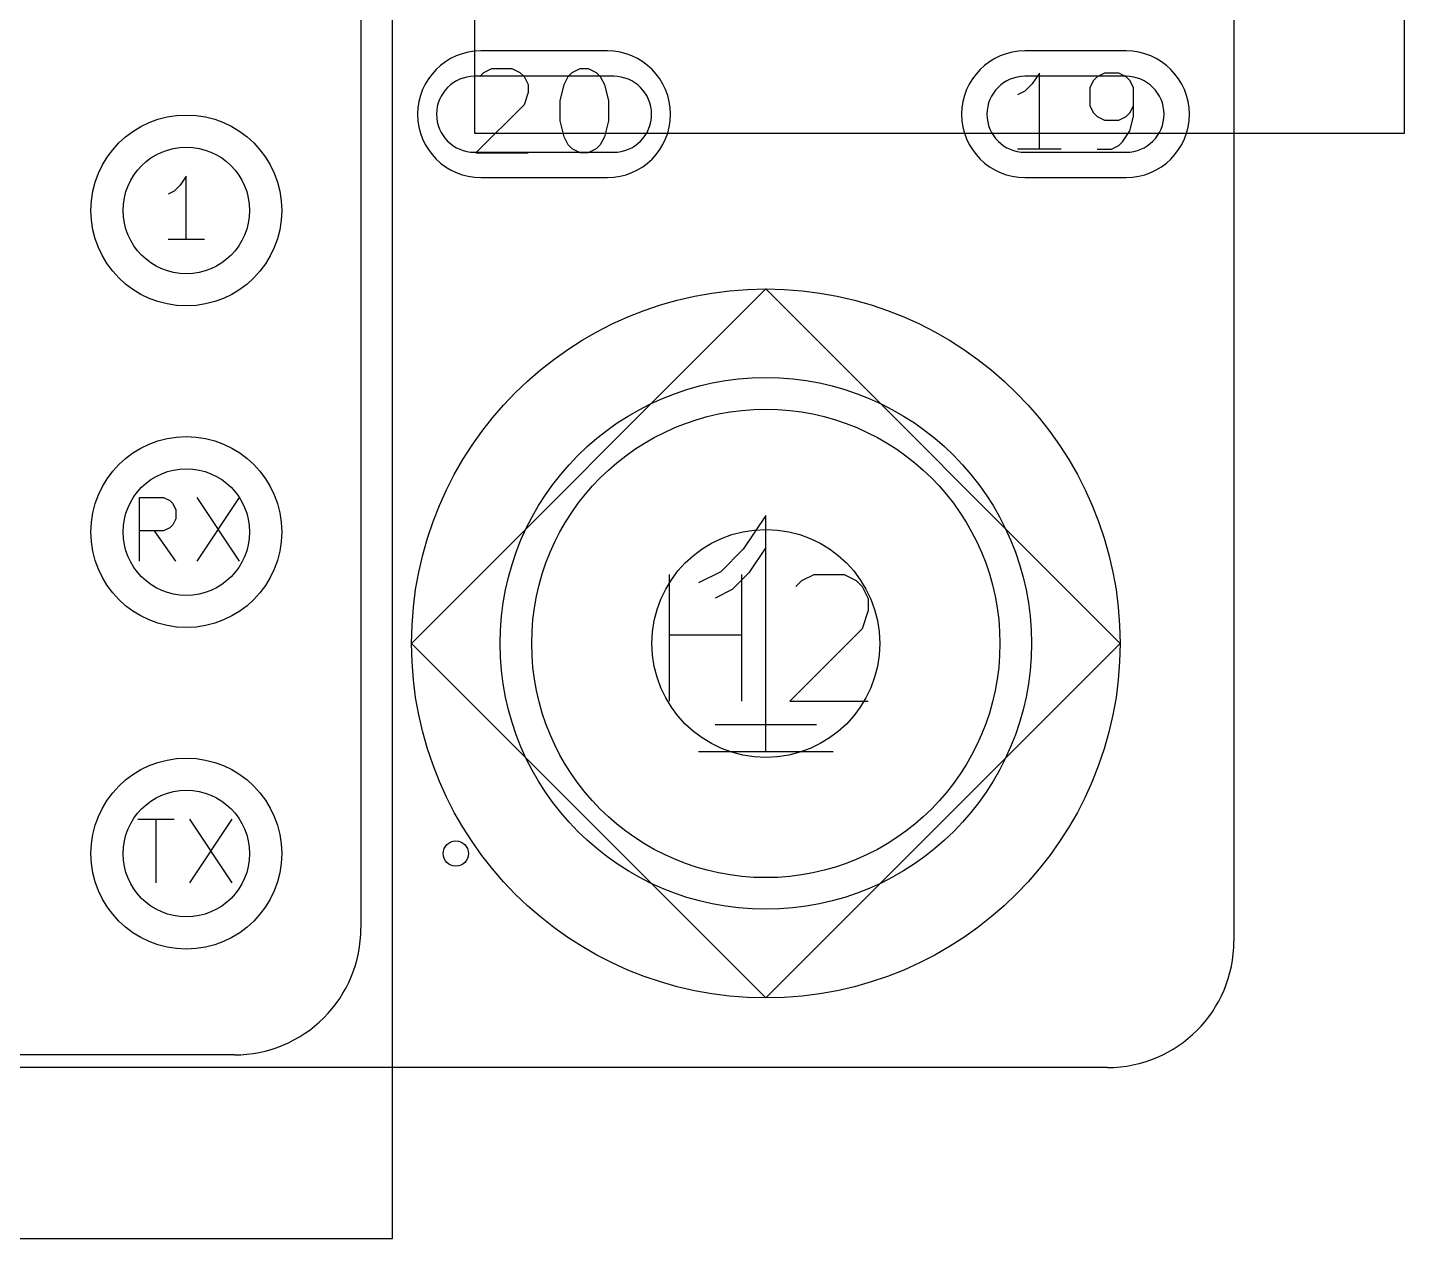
# Model space of a CAD drawing. Header units: millimetres. Extents: x 11.8 to 38.3, y -37 to -11.
# Drawn here: x 27.46 to 38.35, y -37.05 to -27.48 of the extents above; entities that cross this region are included whole.
import ezdxf

# ---------------------------------------------------------------- set-up
doc = ezdxf.new("R2010")
doc.units = ezdxf.units.MM
for name, color, linetype, true_color in [('B.Courtyard', 4, 'CONTINUOUS', 0x26e9ff), ('B.Fab', 155, 'CONTINUOUS', 0x585d84), ('Edge.Cuts', 254, 'CONTINUOUS', 0xd0d2cd), ('F.Courtyard', 6, 'CONTINUOUS', 0xff26e2), ('F.Fab', 9, 'CONTINUOUS', 0xafafaf)]:
    doc.layers.add(name, color=color, linetype=linetype, true_color=true_color)

msp = doc.modelspace()

# ---------------------------------------------------------------- linework, layer by layer
at = {"layer": 'B.Courtyard', "linetype": 'CONTINUOUS'}
for p, q in [((30.9975, -19.38), (30.9975, -28.32)), ((38.3475, -28.32), (38.3475, -19.38)), ((32.097499, -27.870001), (30.997501, -27.870001)), ((36.147499, -27.870001), (35.347501, -27.870001)), ((30.9975, -28.32), (38.3475, -28.32)), ((30.997501, -28.469999), (32.097499, -28.469999)), ((35.347501, -28.469999), (36.147499, -28.469999))]:
    msp.add_line(p, q, dxfattribs=at)
at = {"layer": 'B.Courtyard'}
for centre, radius in [((28.72, -28.93), 0.5), ((33.299999, -32.35), 1.850009), ((28.72, -31.47), 0.5), ((28.72, -34.01), 0.5)]:
    msp.add_circle(centre, radius, dxfattribs=at)
for centre, start, end in [((30.997501, -28.17), 90, 270), ((32.097499, -28.17), 270, 450), ((35.347501, -28.17), 90, 270), ((36.147499, -28.17), 270, 450)]:
    msp.add_arc(centre, 0.299999, start, end, dxfattribs=at)
at = {"layer": 'B.Fab', "linetype": 'CONTINUOUS'}
for p, q in [((32.0475, -27.67), (31.0475, -27.67)), ((36.1475, -27.67), (35.3475, -27.67)), ((31.039564, -27.87235), (31.07131, -27.840604)), ((31.07131, -27.840604), (31.134802, -27.808858)), ((31.134802, -27.808858), (31.293532, -27.808858)), ((31.293532, -27.808858), (31.357024, -27.840604)), ((31.357024, -27.840604), (31.38877, -27.87235)), ((31.737976, -27.87235), (31.769722, -27.840604)), ((31.769722, -27.840604), (31.833214, -27.808858)), ((31.833214, -27.808858), (31.896706, -27.808858)), ((31.896706, -27.808858), (31.960198, -27.840604)), ((31.960198, -27.840604), (31.991944, -27.87235)), ((35.461785, -27.844971), (35.404642, -27.930685)), ((35.461785, -28.444971), (35.461785, -27.844971)), ((35.976071, -27.844971), (35.918928, -27.873542)), ((36.090357, -27.844971), (35.976071, -27.844971)), ((36.1475, -27.873542), (36.090357, -27.844971)), ((32.097499, -27.870001), (30.997501, -27.870001)), ((31.38877, -27.87235), (31.420516, -27.935842)), ((31.420516, -27.935842), (31.420516, -27.999334)), ((31.674484, -28.062826), (31.70623, -27.935842)), ((31.70623, -27.935842), (31.737976, -27.87235)), ((31.991944, -27.87235), (32.02369, -27.935842)), ((32.02369, -27.935842), (32.055436, -28.062826)), ((35.404642, -27.930685), (35.347499, -27.987828)), ((36.147499, -27.870001), (35.347501, -27.870001)), ((35.890357, -27.902114), (35.861785, -27.959257)), ((35.861785, -27.959257), (35.861785, -28.102114)), ((35.918928, -27.873542), (35.890357, -27.902114)), ((36.176071, -27.902114), (36.1475, -27.873542)), ((36.204642, -27.959257), (36.176071, -27.902114)), ((36.204642, -28.187828), (36.204642, -27.959257)), ((31.420516, -27.999334), (31.38877, -28.094572)), ((31.674484, -28.221556), (31.674484, -28.062826)), ((32.055436, -28.062826), (32.055436, -28.221556)), ((35.347499, -27.987828), (35.290356, -28.0164)), ((31.38877, -28.094572), (31.007818, -28.475524)), ((35.861785, -28.102114), (35.890357, -28.159257)), ((35.890357, -28.159257), (35.918928, -28.187828)), ((36.1475, -28.187828), (36.176071, -28.159257)), ((36.176071, -28.159257), (36.204642, -28.102114)), ((31.70623, -28.34854), (31.674484, -28.221556)), ((32.055436, -28.221556), (32.02369, -28.34854)), ((35.918928, -28.187828), (35.976071, -28.2164)), ((35.976071, -28.2164), (36.090357, -28.2164)), ((36.090357, -28.2164), (36.1475, -28.187828)), ((36.176071, -28.302114), (36.204642, -28.187828)), ((31.737976, -28.412032), (31.70623, -28.34854)), ((32.02369, -28.34854), (31.991944, -28.412032)), ((36.090357, -28.4164), (36.118928, -28.387828)), ((36.118928, -28.387828), (36.176071, -28.302114)), ((30.997501, -28.469999), (32.097499, -28.469999)), ((31.007818, -28.475524), (31.420516, -28.475524)), ((31.769722, -28.443778), (31.737976, -28.412032)), ((31.833214, -28.475524), (31.769722, -28.443778)), ((31.896706, -28.475524), (31.833214, -28.475524)), ((31.960198, -28.443778), (31.896706, -28.475524)), ((31.991944, -28.412032), (31.960198, -28.443778)), ((35.633213, -28.444971), (35.290356, -28.444971)), ((35.347501, -28.469999), (36.147499, -28.469999)), ((35.918928, -28.444971), (36.033214, -28.444971)), ((36.033214, -28.444971), (36.090357, -28.4164)), ((28.672126, -28.729507), (28.624253, -28.77738)), ((28.719999, -28.657698), (28.672126, -28.729507)), ((28.719999, -29.160364), (28.719999, -28.657698)), ((31.0475, -28.67), (32.0475, -28.67)), ((35.3475, -28.67), (36.1475, -28.67)), ((28.624253, -28.77738), (28.57638, -28.801317)), ((28.863618, -29.160364), (28.57638, -29.160364)), ((28.348984, -31.700364), (28.348984, -31.197698)), ((28.348984, -31.197698), (28.540476, -31.197698)), ((28.540476, -31.197698), (28.588349, -31.221634)), ((28.588349, -31.221634), (28.612285, -31.245571)), ((28.803777, -31.197698), (29.138888, -31.700364)), ((29.138888, -31.197698), (28.803777, -31.700364)), ((28.612285, -31.245571), (28.636222, -31.293444)), ((28.636222, -31.293444), (28.636222, -31.365253)), ((28.588349, -31.437063), (28.540476, -31.460999)), ((28.612285, -31.413126), (28.588349, -31.437063)), ((28.636222, -31.365253), (28.612285, -31.413126)), ((28.540476, -31.460999), (28.348984, -31.460999)), ((28.636222, -31.700364), (28.468666, -31.460999)), ((33.299999, -31.591599), (33.166666, -31.791599)), ((33.299999, -32.991599), (33.299999, -31.591599)), ((33.166666, -31.791599), (33.033333, -31.924933)), ((33.033333, -31.924933), (32.899999, -31.991599)), ((33.699999, -32.991599), (32.899999, -32.991599)), ((28.337015, -33.737698), (28.624253, -33.737698)), ((28.480634, -34.240364), (28.480634, -33.737698)), ((28.743936, -33.737698), (29.079047, -34.240364)), ((29.079047, -33.737698), (28.743936, -34.240364))]:
    msp.add_line(p, q, dxfattribs=at)
at = {"layer": 'B.Fab'}
for centre, radius in [((28.72, -28.93), 0.754), ((28.72, -28.93), 0.5), ((33.299999, -32.35), 2.1), ((33.299999, -32.35), 1.850009), ((28.72, -31.47), 0.754), ((28.72, -31.47), 0.5), ((28.72, -34.01), 0.754), ((28.72, -34.01), 0.5)]:
    msp.add_circle(centre, radius, dxfattribs=at)
for centre, radius, start, end in [((31.0475, -28.17), 0.5, 90, 270), ((32.0475, -28.17), 0.5, 270, 450), ((35.3475, -28.17), 0.5, 90, 270), ((36.1475, -28.17), 0.5, 270, 450), ((30.997501, -28.17), 0.299999, 90, 270), ((32.097499, -28.17), 0.299999, 270, 450), ((35.347501, -28.17), 0.299999, 90, 270), ((36.147499, -28.17), 0.299999, 270, 450)]:
    msp.add_arc(centre, radius, start, end, dxfattribs=at)
at = {"layer": 'Edge.Cuts', "linetype": 'CONTINUOUS'}
for p, q in [((37, -13), (37, -34.7)), ((32.097499, -27.870001), (30.997501, -27.870001)), ((36.147499, -27.870001), (35.347501, -27.870001)), ((30.997501, -28.469999), (32.097499, -28.469999)), ((35.347501, -28.469999), (36.147499, -28.469999)), ((36, -35.7), (13, -35.7))]:
    msp.add_line(p, q, dxfattribs=at)
at = {"layer": 'Edge.Cuts'}
for centre, radius in [((28.72, -28.93), 0.5), ((33.299999, -32.35), 1.850009), ((28.72, -31.47), 0.5), ((28.72, -34.01), 0.5)]:
    msp.add_circle(centre, radius, dxfattribs=at)
for centre, radius, start, end in [((30.997501, -28.17), 0.299999, 90, 270), ((32.097499, -28.17), 0.299999, 270, 450), ((35.347501, -28.17), 0.299999, 90, 270), ((36.147499, -28.17), 0.299999, 270, 450), ((36, -34.7), 1, -90, 0)]:
    msp.add_arc(centre, radius, start, end, dxfattribs=at)
at = {"layer": 'F.Courtyard', "linetype": 'CONTINUOUS'}
for p, q in [((30.35, -37.05), (30.35, -11.85)), ((32.097499, -27.870001), (30.997501, -27.870001)), ((36.147499, -27.870001), (35.347501, -27.870001)), ((30.997501, -28.469999), (32.097499, -28.469999)), ((35.347501, -28.469999), (36.147499, -28.469999)), ((30.499999, -32.35), (33.299999, -29.55)), ((33.299999, -29.55), (36.099999, -32.35)), ((33.299999, -35.15), (30.499999, -32.35)), ((36.099999, -32.35), (33.299999, -35.15)), ((11.85, -37.05), (30.35, -37.05))]:
    msp.add_line(p, q, dxfattribs=at)
at = {"layer": 'F.Courtyard'}
for centre, radius in [((28.72, -28.93), 0.5), ((33.299999, -32.35), 1.850009), ((28.72, -31.47), 0.5), ((28.72, -34.01), 0.5)]:
    msp.add_circle(centre, radius, dxfattribs=at)
for centre, start, end in [((30.997501, -28.17), 90, 270), ((32.097499, -28.17), 270, 450), ((35.347501, -28.17), 90, 270), ((36.147499, -28.17), 270, 450)]:
    msp.add_arc(centre, 0.299999, start, end, dxfattribs=at)
at = {"layer": 'F.Fab', "linetype": 'CONTINUOUS'}
for p, q in [((30.1, -13.1), (30.1, -34.6)), ((32.0475, -27.67), (31.0475, -27.67)), ((36.1475, -27.67), (35.3475, -27.67)), ((31.039564, -27.87235), (31.07131, -27.840604)), ((31.07131, -27.840604), (31.134802, -27.808858)), ((31.134802, -27.808858), (31.293532, -27.808858)), ((31.293532, -27.808858), (31.357024, -27.840604)), ((31.357024, -27.840604), (31.38877, -27.87235)), ((31.737976, -27.87235), (31.769722, -27.840604)), ((31.769722, -27.840604), (31.833214, -27.808858)), ((31.833214, -27.808858), (31.896706, -27.808858)), ((31.896706, -27.808858), (31.960198, -27.840604)), ((31.960198, -27.840604), (31.991944, -27.87235)), ((35.461785, -27.844971), (35.404642, -27.930685)), ((35.461785, -28.444971), (35.461785, -27.844971)), ((35.976071, -27.844971), (35.918928, -27.873542)), ((36.090357, -27.844971), (35.976071, -27.844971)), ((36.1475, -27.873542), (36.090357, -27.844971)), ((32.097499, -27.870001), (30.997501, -27.870001)), ((31.38877, -27.87235), (31.420516, -27.935842)), ((31.420516, -27.935842), (31.420516, -27.999334)), ((31.674484, -28.062826), (31.70623, -27.935842)), ((31.70623, -27.935842), (31.737976, -27.87235)), ((31.991944, -27.87235), (32.02369, -27.935842)), ((32.02369, -27.935842), (32.055436, -28.062826)), ((35.404642, -27.930685), (35.347499, -27.987828)), ((36.147499, -27.870001), (35.347501, -27.870001)), ((35.890357, -27.902114), (35.861785, -27.959257)), ((35.861785, -27.959257), (35.861785, -28.102114)), ((35.918928, -27.873542), (35.890357, -27.902114)), ((36.176071, -27.902114), (36.1475, -27.873542)), ((36.204642, -27.959257), (36.176071, -27.902114)), ((36.204642, -28.187828), (36.204642, -27.959257)), ((31.420516, -27.999334), (31.38877, -28.094572)), ((31.674484, -28.221556), (31.674484, -28.062826)), ((32.055436, -28.062826), (32.055436, -28.221556)), ((35.347499, -27.987828), (35.290356, -28.0164)), ((31.38877, -28.094572), (31.007818, -28.475524)), ((35.861785, -28.102114), (35.890357, -28.159257)), ((35.890357, -28.159257), (35.918928, -28.187828)), ((36.1475, -28.187828), (36.176071, -28.159257)), ((36.176071, -28.159257), (36.204642, -28.102114)), ((31.70623, -28.34854), (31.674484, -28.221556)), ((32.055436, -28.221556), (32.02369, -28.34854)), ((35.918928, -28.187828), (35.976071, -28.2164)), ((35.976071, -28.2164), (36.090357, -28.2164)), ((36.090357, -28.2164), (36.1475, -28.187828)), ((36.176071, -28.302114), (36.204642, -28.187828)), ((31.737976, -28.412032), (31.70623, -28.34854)), ((32.02369, -28.34854), (31.991944, -28.412032)), ((36.090357, -28.4164), (36.118928, -28.387828)), ((36.118928, -28.387828), (36.176071, -28.302114)), ((30.997501, -28.469999), (32.097499, -28.469999)), ((31.007818, -28.475524), (31.420516, -28.475524)), ((31.769722, -28.443778), (31.737976, -28.412032)), ((31.833214, -28.475524), (31.769722, -28.443778)), ((31.896706, -28.475524), (31.833214, -28.475524)), ((31.960198, -28.443778), (31.896706, -28.475524)), ((31.991944, -28.412032), (31.960198, -28.443778)), ((35.633213, -28.444971), (35.290356, -28.444971)), ((35.347501, -28.469999), (36.147499, -28.469999)), ((35.918928, -28.444971), (36.033214, -28.444971)), ((36.033214, -28.444971), (36.090357, -28.4164)), ((28.672126, -28.729507), (28.624253, -28.77738)), ((28.719999, -28.657698), (28.672126, -28.729507)), ((28.719999, -29.160364), (28.719999, -28.657698)), ((31.0475, -28.67), (32.0475, -28.67)), ((35.3475, -28.67), (36.1475, -28.67)), ((28.624253, -28.77738), (28.57638, -28.801317)), ((28.863618, -29.160364), (28.57638, -29.160364)), ((28.348984, -31.700364), (28.348984, -31.197698)), ((28.348984, -31.197698), (28.540476, -31.197698)), ((28.540476, -31.197698), (28.588349, -31.221634)), ((28.588349, -31.221634), (28.612285, -31.245571)), ((28.803777, -31.197698), (29.138888, -31.700364)), ((29.138888, -31.197698), (28.803777, -31.700364)), ((28.612285, -31.245571), (28.636222, -31.293444)), ((28.636222, -31.293444), (28.636222, -31.365253)), ((33.299999, -31.3388), (33.122221, -31.605467)), ((33.299999, -33.205466), (33.299999, -31.3388)), ((28.588349, -31.437063), (28.540476, -31.460999)), ((28.612285, -31.413126), (28.588349, -31.437063)), ((28.636222, -31.365253), (28.612285, -31.413126)), ((28.540476, -31.460999), (28.348984, -31.460999)), ((28.636222, -31.700364), (28.468666, -31.460999)), ((33.122221, -31.605467), (32.944444, -31.783245)), ((33.299999, -31.591599), (33.166666, -31.791599)), ((33.299999, -32.991599), (33.299999, -31.591599)), ((32.538094, -32.804819), (32.538094, -31.804819)), ((32.538094, -32.804819), (32.538094, -31.804819)), ((32.944444, -31.783245), (32.766666, -31.872134)), ((33.166666, -31.791599), (33.033333, -31.924933)), ((33.109522, -32.804819), (33.109522, -31.804819)), ((33.109522, -32.804819), (33.109522, -31.804819)), ((33.538094, -31.900057), (33.585713, -31.852438)), ((33.538094, -31.900057), (33.585713, -31.852438)), ((33.585713, -31.852438), (33.680951, -31.804819)), ((33.585713, -31.852438), (33.680951, -31.804819)), ((33.680951, -31.804819), (33.919046, -31.804819)), ((33.680951, -31.804819), (33.919046, -31.804819)), ((33.919046, -31.804819), (34.014284, -31.852438)), ((33.919046, -31.804819), (34.014284, -31.852438)), ((34.014284, -31.852438), (34.061903, -31.900057)), ((34.014284, -31.852438), (34.061903, -31.900057)), ((33.033333, -31.924933), (32.899999, -31.991599)), ((34.061903, -31.900057), (34.109522, -31.995295)), ((34.061903, -31.900057), (34.109522, -31.995295)), ((34.109522, -32.090533), (34.061903, -32.23339)), ((34.109522, -32.090533), (34.061903, -32.23339)), ((34.109522, -31.995295), (34.109522, -32.090533)), ((34.109522, -31.995295), (34.109522, -32.090533)), ((32.538094, -32.281009), (33.109522, -32.281009)), ((32.538094, -32.281009), (33.109522, -32.281009)), ((34.061903, -32.23339), (33.490475, -32.804819)), ((34.061903, -32.23339), (33.490475, -32.804819)), ((33.490475, -32.804819), (34.109522, -32.804819)), ((33.490475, -32.804819), (34.109522, -32.804819)), ((33.699999, -32.991599), (32.899999, -32.991599)), ((33.833332, -33.205466), (32.766666, -33.205466)), ((28.337015, -33.737698), (28.624253, -33.737698)), ((28.480634, -34.240364), (28.480634, -33.737698)), ((28.743936, -33.737698), (29.079047, -34.240364)), ((29.079047, -33.737698), (28.743936, -34.240364)), ((29.1, -35.6), (25.71, -35.6))]:
    msp.add_line(p, q, dxfattribs=at)
at = {"layer": 'F.Fab'}
for centre, radius in [((28.72, -28.93), 0.754), ((28.72, -28.93), 0.5), ((33.299999, -32.35), 2.8), ((33.299999, -32.35), 2.1), ((33.299999, -32.35), 1.850009), ((28.72, -31.47), 0.754), ((28.72, -31.47), 0.5), ((33.299999, -32.35), 0.9), ((28.72, -34.01), 0.754), ((28.72, -34.01), 0.5), ((30.85, -34.01), 0.1)]:
    msp.add_circle(centre, radius, dxfattribs=at)
for centre, radius, start, end in [((31.0475, -28.17), 0.5, 90, 270), ((32.0475, -28.17), 0.5, 270, 450), ((35.3475, -28.17), 0.5, 90, 270), ((36.1475, -28.17), 0.5, 270, 450), ((30.997501, -28.17), 0.299999, 90, 270), ((32.097499, -28.17), 0.299999, 270, 450), ((35.347501, -28.17), 0.299999, 90, 270), ((36.147499, -28.17), 0.299999, 270, 450), ((29.100001, -34.600001), 0.999999, -90.0000573, 0.0000573)]:
    msp.add_arc(centre, radius, start, end, dxfattribs=at)

doc.saveas('drawing.dxf')
